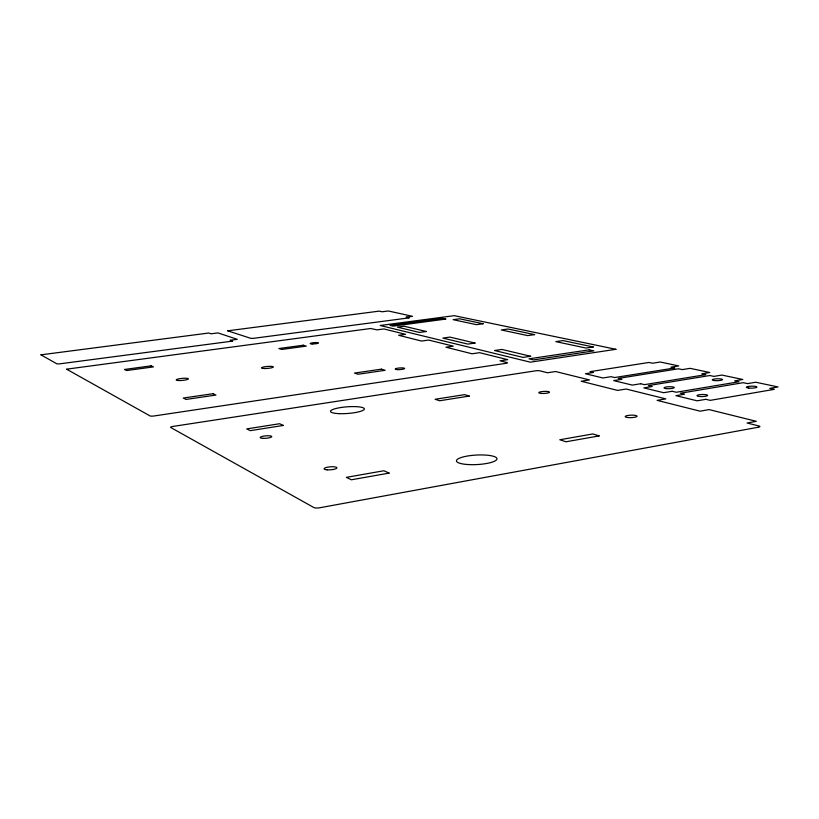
<?xml version="1.0" encoding="UTF-8"?>
<svg xmlns="http://www.w3.org/2000/svg" width="819" height="819" viewBox="0 0 819 819"><rect width="100%" height="100%" fill="white"/><g stroke="black" fill="none" stroke-linecap="round" stroke-linejoin="round"><path stroke-width="1.23" d="M227.702 330.815L250.757 338.329L253.051 338.39L409.224 317.854L406.111 317.158L412.52 316.318L388.339 310.974L382.084 311.773L379.197 311.128L227.702 330.815M66.677 369.226L150.031 415.919A3.337 0.624 -5.6 0 0 154.156 415.96L505.907 363.339A2.989 0.512 -3.1 0 0 507.033 362.571L500.02 360.81L507.729 359.664L479.576 352.682L472.061 353.777L445.956 347.205L453.286 346.161L428.665 340.059L421.529 341.052L398.618 335.278L405.579 334.326L383.886 328.951L377.088 329.862L370.638 328.511L66.728 369.154M40.96 354.852L56.89 363.831L59.101 363.923L232.647 341.103L230.17 340.264L237.275 339.332L217.977 332.913L211.077 333.804L208.784 333.026L40.981 354.822M758.374 427.221L319.748 507.76A4.464 1.157 -4.6 0 1 313.923 507.575L170.721 427.487A3.481 0.686 -5.5 0 1 173.024 426.423L535.534 370.833A3.112 0.553 -2.8 0 1 539.793 370.823L547.501 372.768L555.548 371.519L589.455 379.934L581.183 381.244L617.608 390.417L626.105 389.025L665.847 398.884L657.104 400.358L700.091 411.179L709.1 409.602L756.336 421.324L747.061 423.003L758.988 426.003A4.013 0.85 -0.8 0 1 758.374 427.221M389.127 473.095L351.371 479.791L346.376 477.354L383.916 470.751L389.127 473.095M599.15 435.903L565.99 441.779L559.807 439.762L592.802 433.957L599.15 435.903M705.876 399.314L697.153 400.808L675.951 395.679L684.551 394.226L680.394 393.233L743.222 382.688L747.552 383.62L755.753 382.238L778.05 386.957L769.737 388.38L774.283 389.353L710.247 400.358L705.876 399.314M672.184 391.277L663.656 392.7L643.826 387.889L652.231 386.507L648.341 385.585L709.817 375.522L713.871 376.392L721.908 375.071L742.802 379.494L734.663 380.855L738.922 381.767L676.279 392.25L672.184 391.277M640.642 383.742L632.309 385.104L613.707 380.6L621.928 379.279L618.273 378.409L678.449 368.785L682.268 369.604L690.141 368.345L709.766 372.502L701.791 373.792L705.783 374.652L644.471 384.654L640.642 383.742M674.672 367.977L614.649 377.539L611.056 376.679L602.897 377.979L585.421 373.74L593.468 372.481L590.038 371.662L648.955 362.459L652.548 363.226L660.257 362.018L678.716 365.929L670.915 367.168L674.672 367.977M283.364 425.44L250.317 430.651L246.714 428.91L279.596 423.73L283.364 425.44M469.246 396.079L439.66 400.747L435.114 399.273L464.568 394.645L469.246 396.079M589.137 349.846L529.002 358.824L533.517 359.91L593.898 350.87L589.137 349.846M615.939 349.303L530.354 362.172L380.211 325.491L454.248 315.663L615.939 349.303M530.651 356.265L523.044 357.391L494.502 350.512L501.904 349.437L530.651 356.265M593.253 346.959L585.943 348.044L555.825 341.615L562.96 340.581L593.253 346.959M212.971 393.714L183.241 398.044L186.077 399.426L215.95 395.055L212.971 393.714M381.408 369.154L354.463 373.085L358.077 374.252L385.145 370.301L381.408 369.154M475.051 343.069L467.823 344.093L442.854 338.083L449.907 337.1L475.051 343.069M534.623 334.613L527.661 335.595L501.259 329.955L508.067 329.013L534.623 334.613M151.146 365.847L124.457 369.471L126.658 370.536L153.46 366.892L151.146 365.847M303.337 345.219L278.869 348.536L281.716 349.457L306.275 346.12L303.337 345.219M426.31 331.5L419.43 332.442L397.399 327.139L404.125 326.238L426.31 331.5M483.108 323.751L476.463 324.662L453.122 319.676L459.623 318.806L483.108 323.751M442.577 318.356L390.008 325.358L393.161 326.116L445.915 319.072L442.577 318.356M397.348 369.615A4.74 0.819 -3.8 0 0 404.637 368.499A4.74 0.819 -3.8 0 0 397.758 368.171A4.74 0.819 -3.8 0 0 397.348 369.615M312.141 343.96A4.177 0.635 -4.3 0 0 318.509 342.977A4.177 0.635 -4.3 0 0 312.397 342.833A4.177 0.635 -4.3 0 0 312.141 343.96M466.779 464.455A20.291 4.76 -3 0 0 496.99 458.742A20.291 4.76 -3 0 0 466.421 456.214A20.291 4.76 -3 0 0 466.779 464.455M338.912 413.636A16.953 3.337 -4.2 0 0 364.363 408.988A16.953 3.337 -4.2 0 0 339.086 407.821A16.953 3.337 -4.2 0 0 338.912 413.636M699.621 396.498A5.364 1.044 -1.5 0 0 707.657 395.393A5.364 1.044 -1.5 0 0 699.59 394.697A5.364 1.044 -1.5 0 0 699.621 396.498M748.781 388.052A5.324 1.003 -1.2 0 0 756.93 387.08A5.324 1.003 -1.2 0 0 749.139 386.312A5.324 1.003 -1.2 0 0 748.781 388.052M666.461 388.626A5.17 0.983 -1.8 0 0 674.303 387.571A5.17 0.983 -1.8 0 0 666.625 386.926A5.17 0.983 -1.8 0 0 666.461 388.626M714.577 380.579A5.119 0.942 -1.5 0 0 722.512 379.647A5.119 0.942 -1.5 0 0 715.11 378.931A5.119 0.942 -1.5 0 0 714.577 380.579M264.455 368.519A5.989 0.983 -4.6 0 0 273.392 366.953A5.989 0.983 -4.6 0 0 264.404 366.81A5.989 0.983 -4.6 0 0 264.455 368.519M178.941 380.548A6.173 1.034 -5.2 0 0 188.421 378.9A6.173 1.034 -5.2 0 0 179.474 378.716A6.173 1.034 -5.2 0 0 178.941 380.548M541.308 393.427A5.375 1.034 -2.7 0 0 549.498 392.209A5.375 1.034 -2.7 0 0 541.564 391.625A5.375 1.034 -2.7 0 0 541.308 393.427M627.927 417.547A5.968 1.239 -1.9 0 0 637.08 416.267A5.968 1.239 -1.9 0 0 628.357 415.387A5.968 1.239 -1.9 0 0 627.927 417.547M327.15 469.85A6.46 1.515 -4.4 0 0 336.947 467.874A6.46 1.515 -4.4 0 0 327.426 467.199A6.46 1.515 -4.4 0 0 327.15 469.85M263.083 438.36A5.825 1.218 -4.9 0 0 271.775 436.578A5.825 1.218 -4.9 0 0 263.042 436.24A5.825 1.218 -4.9 0 0 263.083 438.36"/></g></svg>
